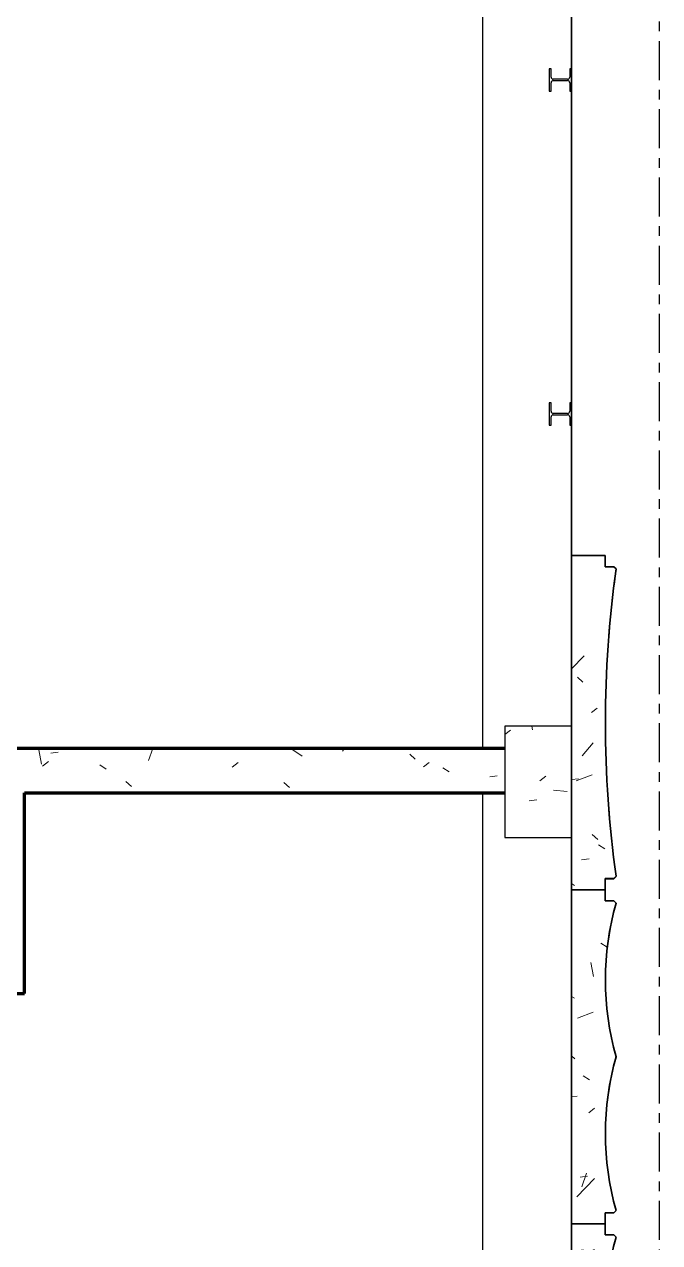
# Model space of a CAD drawing. Header units: millimetres. Extents: x -4391136 to -1798569, y -886572 to -291056.
# Drawn here: x -2732393 to -2729543, y -504168 to -498699 of the extents above; entities that cross this region are included whole.
import ezdxf
from ezdxf.enums import TextEntityAlignment as Align

# ---------------------------------------------------------------- set-up
doc = ezdxf.new("R2010")
doc.units = ezdxf.units.MM
doc.linetypes.add('CENTER', pattern=[50.800000000000004, 31.75, -6.35, 6.35, -6.35])
doc.linetypes.add('TA_GL_000.70000', pattern=[1.925, 0.7, -0.175, 0.175, -0.175, 0.7])
for name, color, linetype in [('000 - 0_SYM_DWG_GRID-BUBBLE_MAIN_COLOR_1', 7, 'Continuous'), ('000 - 0_SYM_DWG_GRIDLINE_MAIN_COLOR_251', 7, 'Continuous'), ('000 - GRID', 7, 'CENTER'), ('_PP-Dim', 7, 'Continuous'), ('Xref-C-1-PP17-AR-2214-01-B$0$A-GLAZ-CURT', 7, 'Continuous'), ('Xref-C-1-PP17-AR-2214-01-B$0$A-Wall', 7, 'Continuous'), ('Xref-C-1-PP17-AR-2214-01-B$0$A-WALL-PATT', 7, 'Continuous'), ('Xref-C-1-PP17-AR-2214-01-B$0$S-BEAM', 7, 'Continuous'), ('Xref-C-1-PP17-AR-2214-01-B$0$S-COLS', 7, 'Continuous'), ('Xref-C-1-PP17-AR-2214-01-B$0$S-COLS-E', 7, 'Continuous'), ('Xref-C-1-PP17-AR-2214-01-B$0$WALL-E', 7, 'Continuous')]:
    doc.layers.add(name, color=color, linetype=linetype)
doc.styles.add('Arial', font='arial.ttf', dxfattribs={"height": 1500})
doc.styles.add('TA', font='', dxfattribs={"height": 4.5})
doc.styles.get('TA').set_extended_font_data('Cordia New')

# ---------------------------------------------------------------- blocks, each defined once
blk = doc.blocks.new('*U1279')
at = {"layer": '000 - 0_SYM_DWG_GRIDLINE_MAIN_COLOR_251', "color": 7, "linetype": 'ByBlock', "ltscale": 5}
blk.add_line((29.9999999999998, 0), (-560.4999999999969, 6.311186212045594e-14), dxfattribs=at)
at = {"color": 7, "style": 'TA', "flags": 1}
blk.add_attdef('LOCATION', (5.999999999999999, -6.000000000000001), '', height=4.5, rotation=270, dxfattribs=at)
at = {"layer": '000 - 0_SYM_DWG_GRID-BUBBLE_MAIN_COLOR_1', "color": 7, "style": 'Arial'}
blk.add_attdef('GRID-HEAD', text='', height=4.000000000000002, rotation=179.9999999999862, dxfattribs=at).set_placement((73.74999998541178, 0), align=Align.MIDDLE_CENTER)
blk = doc.blocks.new('W-1-PP17-ENT2_REV00_20260526-152343_LOPF_MAIN_DIMS')
at = {"layer": '000 - GRID', "color": 7, "linetype": 'TA_GL_000.70000', "xscale": 50.00000000000036, "yscale": 50.00000000000036, "zscale": 50.00000000000036, "rotation": 180}
blk.add_blockref('*U1279', (-26525, -10599.99999999948), dxfattribs=at)
blk = doc.blocks.new('Xref-C-1-PP17-AR-2214-01-B$0$DPA_Curved type B - Curved Type B-V45-ENTRANCE 2 - LOWER ROOF FLOOR PLAN01-flat-1')
at = {"layer": 'Xref-C-1-PP17-AR-2214-01-B$0$A-GLAZ-CURT', "lineweight": 9}
h = blk.add_hatch(dxfattribs=at)
h.set_pattern_fill('ACET-2D-FP_28', angle=90, style=0, pattern_type=2)
h.set_pattern_definition([(49.99999999999999, (2729937.736, 503333.3970000008), (-459.0337474724126, 385.1750482020262), [76.2, -838.2]), (355, (2729937.736, 503333.3970000008), (65.28252745750682, 746.1827032957547), [60.96000000000002, -670.5600000000001]), (100.451, (2729998.464, 503328.0840000007), (-693.3830033246076, -127.8976821547151), [64.76000000000005, -712.3600000000005]), (46.18400000000002, (2729937.736, 503536.5970000007), (-648.57248621923, 622.3064181256742), [114.3, -1257.299999999999]), (96.63599999999998, (2730028.096000001, 503522.5830000007), (-1050.534318683824, -122.2199233656637), [97.14000000000117, -1068.540000000013]), (351.184, (2729937.736, 503536.5970000007), (172.1971373415032, 1110.274966525139), [91.44000000000007, -1005.840000000001]), (21.00000000000002, (2730039.336000001, 503485.7970000007), (-214.7433929342338, 559.4256646482162), [76.20000000000027, -838.2000000000031]), (326, (2730039.336000001, 503485.7970000007), (418.8539380654042, 620.9765000836201), [60.95999999999974, -670.559999999997]), (71.45100000000002, (2730089.874, 503451.7080000007), (-668.4524660190125, 224.2969172171013), [64.75999999999986, -712.3599999999984]), (37.50000000000001, (2729937.736, 503333.3970000008), (-158.7692420154775, 206.9121046213362), [33.528, -628.904, 33.528, -1320.292]), (37.50000000000001, (2729937.736, 503333.3970000008), (-158.7692420154775, 206.9121046213362), [-695.96, -647.192, 33.528, -639.572]), (7.499999999999995, (2729937.736, 503333.3970000008), (-47.30360574389218, 359.3065578758988), [33.52799999999999, -354.5839999999999, 33.52799999999999, -870.204]), (7.499999999999995, (2729937.736, 503333.3970000008), (-47.30360574389218, 359.3065578758988), [-421.64, -613.6639999999999, 33.52799999999999, -223.012]), (327.5, (2729711.168000001, 503333.3970000008), (146.1911639370438, 229.474161533996), [33.52800000000036, -220.4720000000024, -1844.04000000002]), (327.5, (2729711.168000001, 503333.3970000008), (146.1911639370438, 229.474161533996), [-254.0000000000028, 33.52800000000036, -758.9520000000082, -1051.560000000011]), (327.5, (2729711.168000001, 503333.3970000008), (146.1911639370438, 229.474161533996), [-1046.480000000011, 33.52800000000036, -1018.032000000011]), (317.5, (2729609.568, 503333.3970000008), (321.0978918266118, 350.4168590258025), [33.52799999999964, -296.6719999999968, 33.52799999999964, -1239.519999999987]), (317.5, (2729609.568, 503333.3970000008), (321.0978918266118, 350.4168590258025), [-363.7279999999961, -492.7599999999947, 33.52799999999964, -713.2319999999922])])
h.paths.add_polyline_path([(-3.259629011154175e-09, -671.488426612399), (-3.259629011154175e-09, -750.0000001529115), (149.9999999967404, -750.0000001529115), (149.9999999967404, -700.0000001529697), (189.999999997206, -700.0000001529697), (199.999999997206, -690.0000001530279), (173.1051923334599, -576.677522799524), (156.8743433556519, -461.3437719100621), (151.4483587355353, -345.0000000798609), (156.8743433412164, -228.6562282490777), (173.2759108911268, -112.603146939131), (199.9999999529682, -6.402842700481415e-10), (173.1051923055202, 113.3224773565307), (156.8743433435448, 228.6562282480299), (151.4483587383293, 345.0000000788714), (156.8743433584459, 461.3437719088979), (173.2759108911268, 577.3968530856073), (199.999999997206, 690.0000001520966), (189.999999997206, 700.0000001521548), (149.9999999967404, 700.0000001521548), (149.9999999967404, 750.0000001518638), (-3.259629011154175e-09, 750.0000001518638)])
at = {"layer": 'Xref-C-1-PP17-AR-2214-01-B$0$A-GLAZ-CURT', "color": 7, "lineweight": 35}
for p, q in [((150, 750.0000001523877), (0, 750.0000001523877)), ((0, 750.0000001523877), (0, -750.0000001523877)), ((150, 700.0000001526787), (150, 750.0000001523877)), ((190, 700.0000001526787), (150, 700.0000001526787)), ((200, 690.0000001526205), (190, 700.0000001526787)), ((150, -750.0000001523877), (150, -700.0000001524459)), ((150, -700.0000001524459), (190, -700.0000001524459)), ((190, -700.0000001524459), (200, -690.0000001525041)), ((0, -750.0000001523877), (150, -750.0000001523877))]:
    blk.add_line(p, q, dxfattribs=at)
for centre, radius, start, end in [((1401.480889340397, 344.9999999998836), 1250.032530598756, 163.9788116621144, 196.0211883314746), ((1401.480889263563, -344.9999999998836), 1250.032530524975, 163.9788116685254, 196.0211883410912)]:
    blk.add_arc(centre, radius, start, end, dxfattribs=at)
blk = doc.blocks.new('Xref-C-1-PP17-AR-2214-01-B$0$ACM_STR_COLN_Precast- Rectangular Column - 300x500-29835394-ENTRANCE 2 - LOWER ROOF FLOOR PLAN01-flat-1')
at = {"layer": 'Xref-C-1-PP17-AR-2214-01-B$0$S-COLS-E', "lineweight": 9}
h = blk.add_hatch(dxfattribs=at)
h.set_pattern_fill('ACET-2D-FP_50', style=0, pattern_type=2)
h.set_pattern_definition([(49.99999999999999, (2730087.727, 502148.947), (-459.0337474724126, 385.1750482020263), [76.2, -838.2]), (355, (2730087.727, 502148.947), (65.2825274575068, 746.1827032957545), [60.96, -670.56]), (100.451, (2730148.455, 502143.634), (-693.3830033246074, -127.8976821547151), [64.76000000000003, -712.3600000000004]), (46.184, (2730087.727, 502352.1470000001), (-648.5724862192296, 622.3064181256746), [114.3, -1257.299999999999]), (96.63599999999998, (2730178.087, 502338.133), (-1050.534318683824, -122.2199233656631), [97.14000000000112, -1068.540000000012]), (351.184, (2730087.727, 502352.1470000001), (172.1971373415032, 1110.274966525139), [91.44000000000005, -1005.840000000001]), (21, (2730189.327, 502301.347), (-214.7433929342337, 559.4256646482164), [76.20000000000026, -838.2000000000029]), (326, (2730189.327, 502301.347), (418.8539380654042, 620.9765000836203), [60.95999999999972, -670.5599999999969]), (71.45100000000001, (2730239.865, 502267.258), (-668.4524660190125, 224.2969172171013), [64.75999999999985, -712.3599999999983]), (37.50000000000001, (2730087.727, 502148.947), (-158.7692420154774, 206.9121046213362), [33.528, -628.904, 33.528, -1320.292]), (37.50000000000001, (2730087.727, 502148.947), (-158.7692420154774, 206.9121046213362), [-695.96, -647.192, 33.528, -639.572]), (7.499999999999999, (2730087.727, 502148.947), (-47.30360574389223, 359.3065578758984), [33.528, -354.584, 33.528, -870.204]), (7.499999999999999, (2730087.727, 502148.947), (-47.30360574389223, 359.3065578758984), [-421.64, -613.664, 33.528, -223.012]), (327.5, (2729861.159, 502148.947), (146.1911639370438, 229.474161533996), [33.52800000000035, -220.4720000000024, 33.52800000000035, -1810.512000000019]), (327.5, (2729861.159, 502148.947), (146.1911639370438, 229.474161533996), [-287.5280000000031, -758.9520000000081, 33.52800000000035, -1018.032000000011]), (317.5, (2729759.559, 502148.947), (321.0978918266117, 350.4168590258024), [33.52799999999964, -296.6719999999968, 33.52799999999964, -1239.519999999987]), (317.5, (2729759.559, 502148.947), (321.0978918266117, 350.4168590258024), [-363.7279999999961, -492.7599999999948, 33.52799999999964, -713.2319999999924])])
h.paths.add_polyline_path([(-150.000000002794, -190.0000000005239), (-150.000000002794, -200.0000000005239), (149.999999997206, -200.0000000005239), (149.999999997206, 299.9999999994761), (-150.000000002794, 299.9999999994761)])
at = {"layer": 'Xref-C-1-PP17-AR-2214-01-B$0$S-COLS', "color": 7}
for p, q in [((150, 300), (-150, 300)), ((-150, 300), (-150, 290)), ((-150, 290), (-150, -190)), ((150, 290), (150, 300)), ((150, -190), (150, 290)), ((-150, -190), (-150, -200)), ((-150, -200), (150, -200)), ((150, -200), (150, -190))]:
    blk.add_line(p, q, dxfattribs=at)
blk = doc.blocks.new('Xref-C-1-PP17-AR-2214-01-B$0$H-Wide Flange-Column - H100x100x17_2-V94-ENTRANCE 2 - LOWER ROOF FLOOR PLAN01-flat-1')
at = {"layer": 'Xref-C-1-PP17-AR-2214-01-B$0$S-COLS', "color": 7}
for p, q in [((-42, 50), (-50, 50)), ((-50, 50), (-50, -50)), ((-42, 13), (-42, 50)), ((32, 3), (-32, 3)), ((50, 50), (42, 50)), ((42, 50), (42, 13)), ((50, -50), (50, 50)), ((-50, -50), (-42, -50)), ((-42, -50), (-42, -13)), ((-32, -3), (32, -3)), ((42, -13), (42, -50)), ((42, -50), (50, -50))]:
    blk.add_line(p, q, dxfattribs=at)
for centre, radius, start, end in [((-32, 13), 9.99999999999999, 180, 270), ((32, 13), 10.00000000000001, 270, 0), ((-32, -13), 10.00000000000001, 90, 180), ((32, -13), 9.99999999999999, 0, 90)]:
    blk.add_arc(centre, radius, start, end, dxfattribs=at)
blk = doc.blocks.new('Xref-C-1-PP17-AR-2214-01-B$0$H-Wide Flange-Column - H100x100x17_2-V93-ENTRANCE 2 - LOWER ROOF FLOOR PLAN01-flat-1')
at = {"layer": 'Xref-C-1-PP17-AR-2214-01-B$0$S-COLS', "color": 7}
for p, q in [((-42, 50), (-50, 50)), ((-50, 50), (-50, -50)), ((-42, 13), (-42, 50)), ((32, 3), (-32, 3)), ((50, 50), (42, 50)), ((42, 50), (42, 13)), ((50, -50), (50, 50)), ((-50, -50), (-42, -50)), ((-42, -50), (-42, -13)), ((-32, -3), (32, -3)), ((42, -13), (42, -50)), ((42, -50), (50, -50))]:
    blk.add_line(p, q, dxfattribs=at)
for centre, radius, start, end in [((-32, 13), 9.99999999999999, 180, 270), ((32, 13), 10.00000000000001, 270, 0), ((-32, -13), 10.00000000000001, 90, 180), ((32, -13), 9.99999999999999, 0, 90)]:
    blk.add_arc(centre, radius, start, end, dxfattribs=at)
blk = doc.blocks.new('Xref-C-1-PP17-AR-2214-01-B$0$DPA_Curved type B - Curved Type B-V35-ENTRANCE 2 - LOWER ROOF FLOOR PLAN01-flat-1')
at = {"layer": 'Xref-C-1-PP17-AR-2214-01-B$0$A-GLAZ-CURT', "color": 7}
for p, q in [((0, 750.0000001523877), (0, -750.0000001523877)), ((0, -750.0000001523877), (0, 750.0000001523877)), ((150, 700.5497543978272), (150, 750.0000001523877)), ((150, 750.0000001523877), (150, 700.5497543978272)), ((150, -750.0000001523877), (150, -700.0000001524459)), ((150, -700.0000001524459), (190, -700.0000001524459)), ((190, -700.0000001524459), (150, -700.0000001524459)), ((150, -700.0000001524459), (150, -750.0000001523877)), ((190, -700.0000001524459), (200, -690.0000001524459)), ((200, -690.0000001524459), (190, -700.0000001524459))]:
    blk.add_line(p, q, dxfattribs=at)
for centre, radius, start, end in [((1401.480889340397, 344.9999999998836), 1250.032530598756, 163.9788116621144, 179.9747652516491), ((1401.480889340397, 344.9999999998836), 1250.032530598756, 163.9788116621144, 169.2853088602463), ((1401.480889340397, 344.9999999998836), 1250.032530598756, 169.3192077678511, 179.9747652516491), ((1401.480889340397, 344.9999999998836), 1250.032530598756, 179.9999999966649, 185.3151613613898), ((1401.480889340397, 344.9999999998836), 1250.032530598755, 179.9999999966649, 185.3151613613898), ((1401.480889263563, -344.9999999998836), 1250.032530524976, 163.9788116685254, 179.9747652583192), ((1401.480889263563, -344.9999999998836), 1250.032530524975, 163.9788116685254, 169.2853088602463), ((1401.480889263563, -344.9999999998836), 1250.032530524975, 169.3192077744056, 179.9747652583192), ((1401.480889263563, -344.9999999998836), 1250.032530524975, 180.0000000033351, 185.3151613713519), ((1401.480889263563, -344.9999999998836), 1250.032530524975, 180.0000000033351, 185.3151613713519)]:
    blk.add_arc(centre, radius, start, end, dxfattribs=at)
blk = doc.blocks.new('Xref-C-1-PP17-AR-2214-01-B$0$DPA_Curved type A - Curved Type A-V34-ENTRANCE 2 - LOWER ROOF FLOOR PLAN01-flat-1')
at = {"layer": 'Xref-C-1-PP17-AR-2214-01-B$0$A-GLAZ-CURT', "color": 7}
for p, q in [((0, 750.0000001523877), (0, -750.0000001523877)), ((0, -750.0000001523877), (0, 750.0000001523877)), ((150.0000000004657, 700.5497543982347), (150.0000000004657, 750.0000001523877)), ((150.0000000004657, 750.0000001523877), (150.0000000004657, 700.5497543982347)), ((150.0000000004657, -750.0000001523877), (150.0000000004657, -700.0000001520966)), ((150.0000000004657, -700.0000001520966), (190.0000000004657, -700.0000001520966)), ((190.0000000004657, -700.0000001520966), (150.0000000004657, -700.0000001520966)), ((150.0000000004657, -700.0000001520966), (150.0000000004657, -750.0000001523877)), ((190.0000000004657, -700.0000001520966), (200.0000000004657, -690.0000001542503)), ((200.0000000004657, -690.0000001542503), (190.0000000004657, -700.0000001520966))]:
    blk.add_line(p, q, dxfattribs=at)
for radius, start, end in [(4928.75781346165, 171.9524601037302, 177.311079546237), (4928.757813461648, 171.9524601037302, 177.311079546237), (4928.757813461649, 177.3174867018749, 179.9936068862288), (4928.757813461649, 177.3174867018749, 179.9936068862288), (4928.75781346165, 180, 182.676120185969), (4928.757813461644, 180, 182.676120185969), (4928.757813461649, 182.6825132981251, 185.3586194412788), (4928.757813461649, 182.6825132981251, 185.3586194412788)]:
    blk.add_arc((5080.220649064053, -4.656612873077393e-10), radius, start, end, dxfattribs=at)
blk = doc.blocks.new('Xref-C-1-PP17-AR-2214-01-B$0$DPA_Curved type A - Curved Type A-V14-ENTRANCE 2 - LOWER ROOF FLOOR PLAN01-flat-1')
at = {"layer": 'Xref-C-1-PP17-AR-2214-01-B$0$A-GLAZ-CURT', "lineweight": 9}
h = blk.add_hatch(dxfattribs=at)
h.set_pattern_fill('ACET-2D-FP_15', angle=90, style=0, pattern_type=2)
h.set_pattern_definition([(49.99999999999999, (2729937.736, 501833.3970000008), (-459.0337474724126, 385.1750482020262), [76.2, -838.2]), (355, (2729937.736, 501833.3970000008), (65.28252745750682, 746.1827032957547), [60.96000000000002, -670.5600000000001]), (100.451, (2729998.464, 501828.0840000007), (-693.3830033246076, -127.8976821547151), [64.76000000000005, -712.3600000000005]), (46.18400000000002, (2729937.736, 502036.5970000007), (-648.57248621923, 622.3064181256742), [114.3, -1257.299999999999]), (96.63599999999998, (2730028.096000001, 502022.5830000007), (-1050.534318683824, -122.2199233656637), [97.14000000000117, -1068.540000000013]), (351.184, (2729937.736, 502036.5970000007), (172.1971373415032, 1110.274966525139), [91.44000000000007, -1005.840000000001]), (21.00000000000002, (2730039.336000001, 501985.7970000007), (-214.7433929342338, 559.4256646482162), [76.20000000000027, -838.2000000000031]), (326, (2730039.336000001, 501985.7970000007), (418.8539380654042, 620.9765000836201), [60.95999999999974, -670.559999999997]), (71.45100000000002, (2730089.874, 501951.7080000007), (-668.4524660190125, 224.2969172171013), [64.75999999999986, -712.3599999999984]), (37.50000000000001, (2729937.736, 501833.3970000008), (-158.7692420154775, 206.9121046213362), [33.528, -628.904, 33.528, -1320.292]), (37.50000000000001, (2729937.736, 501833.3970000008), (-158.7692420154775, 206.9121046213362), [-695.96, -647.192, 33.528, -639.572]), (7.499999999999995, (2729937.736, 501833.3970000008), (-47.30360574389218, 359.3065578758988), [33.52799999999999, -354.5839999999999, 33.52799999999999, -870.204]), (7.499999999999995, (2729937.736, 501833.3970000008), (-47.30360574389218, 359.3065578758988), [-421.64, -613.6639999999999, 33.52799999999999, -223.012]), (327.5, (2729711.168000001, 501833.3970000008), (146.1911639370438, 229.474161533996), [33.52800000000036, -220.4720000000024, -1844.04000000002]), (327.5, (2729711.168000001, 501833.3970000008), (146.1911639370438, 229.474161533996), [-254.0000000000028, 33.52800000000036, -758.9520000000082, -1051.560000000011]), (327.5, (2729711.168000001, 501833.3970000008), (146.1911639370438, 229.474161533996), [-1046.480000000011, 33.52800000000036, -1018.032000000011]), (317.5, (2729609.568, 501833.3970000008), (321.0978918266118, 350.4168590258025), [33.52799999999964, -296.6719999999968, 33.52799999999964, -1239.519999999987]), (317.5, (2729609.568, 501833.3970000008), (321.0978918266118, 350.4168590258025), [-363.7279999999961, -492.7599999999947, 33.52799999999964, -713.2319999999922])])
h.paths.add_polyline_path([(-3.259629011154175e-09, -750.0000001529115), (149.9999999967404, -750.0000001529115), (149.9999999967404, -700.0000001526205), (189.999999997206, -700.0000001526205), (199.999999997206, -690.0000001547742), (173.0546247502789, -460.8418314472074), (156.8637420292944, -230.6736867153668), (151.462835598737, -1.164153218269348e-09), (156.8637420292944, 230.6736867130967), (173.2759108911268, 462.7237694916548), (199.999999997206, 690.0000001525041), (189.999999997206, 700.0000001525041), (149.9999999967404, 700.0000001525041), (149.9999999967404, 750.0000001518638), (-3.259629011154175e-09, 750.0000001518638)])
at = {"layer": 'Xref-C-1-PP17-AR-2214-01-B$0$A-GLAZ-CURT', "color": 7, "lineweight": 35}
for p, q in [((150, 750.0000001523877), (0, 750.0000001523877)), ((0, 750.0000001523877), (0, -750.0000001523877)), ((150, 700.0000001530279), (150, 750.0000001523877)), ((190, 700.0000001530279), (150, 700.0000001530279)), ((200, 690.0000001530279), (190, 700.0000001530279)), ((150, -750.0000001523877), (150, -700.0000001520966)), ((150, -700.0000001520966), (190, -700.0000001520966)), ((190, -700.0000001520966), (200, -690.0000001543085)), ((0, -750.0000001523877), (150, -750.0000001523877))]:
    blk.add_line(p, q, dxfattribs=at)
blk.add_arc((5080.220649064053, -4.656612873077393e-10), 4928.757813461648, 171.9524601037302, 188.0475398962698, dxfattribs=at)
blk = doc.blocks.new('Xref-C-1-PP17-AR-2214-01-B$0$DPA_Curved type B - Curved Type B-31237759-ENTRANCE 2 - LOWER ROOF FLOOR PLAN01-flat-1')
at = {"layer": 'Xref-C-1-PP17-AR-2214-01-B$0$A-GLAZ-CURT', "lineweight": 9}
h = blk.add_hatch(dxfattribs=at)
h.set_pattern_fill('ACET-2D-FP_14', angle=90, style=0, pattern_type=2)
h.set_pattern_definition([(49.99999999999999, (2729937.736, 504833.3970000008), (-459.0337474724126, 385.1750482020262), [76.2, -838.2]), (355, (2729937.736, 504833.3970000008), (65.28252745750682, 746.1827032957547), [60.96000000000002, -670.5600000000001]), (100.451, (2729998.464, 504828.0840000007), (-693.3830033246076, -127.8976821547151), [64.76000000000005, -712.3600000000005]), (46.18400000000002, (2729937.736, 505036.5970000007), (-648.57248621923, 622.3064181256742), [114.3, -1257.299999999999]), (96.63599999999998, (2730028.096000001, 505022.5830000007), (-1050.534318683824, -122.2199233656637), [97.14000000000117, -1068.540000000013]), (351.184, (2729937.736, 505036.5970000007), (172.1971373415032, 1110.274966525139), [91.44000000000007, -1005.840000000001]), (21.00000000000002, (2730039.336000001, 504985.7970000007), (-214.7433929342338, 559.4256646482162), [76.20000000000027, -838.2000000000031]), (326, (2730039.336000001, 504985.7970000007), (418.8539380654042, 620.9765000836201), [60.95999999999974, -670.559999999997]), (71.45100000000002, (2730089.874, 504951.7080000007), (-668.4524660190125, 224.2969172171013), [64.75999999999986, -712.3599999999984]), (37.50000000000001, (2729937.736, 504833.3970000008), (-158.7692420154775, 206.9121046213362), [33.528, -628.904, 33.528, -1320.292]), (37.50000000000001, (2729937.736, 504833.3970000008), (-158.7692420154775, 206.9121046213362), [-695.96, -647.192, 33.528, -639.572]), (7.499999999999995, (2729937.736, 504833.3970000008), (-47.30360574389218, 359.3065578758988), [33.52799999999999, -354.5839999999999, 33.52799999999999, -870.204]), (7.499999999999995, (2729937.736, 504833.3970000008), (-47.30360574389218, 359.3065578758988), [-421.64, -613.6639999999999, 33.52799999999999, -223.012]), (327.5, (2729711.168000001, 504833.3970000008), (146.1911639370438, 229.474161533996), [33.52800000000036, -220.4720000000024, -1844.04000000002]), (327.5, (2729711.168000001, 504833.3970000008), (146.1911639370438, 229.474161533996), [-254.0000000000028, 33.52800000000036, -758.9520000000082, -1051.560000000011]), (327.5, (2729711.168000001, 504833.3970000008), (146.1911639370438, 229.474161533996), [-1046.480000000011, 33.52800000000036, -1018.032000000011]), (317.5, (2729609.568, 504833.3970000008), (321.0978918266118, 350.4168590258025), [33.52799999999964, -296.6719999999968, 33.52799999999964, -1239.519999999987]), (317.5, (2729609.568, 504833.3970000008), (321.0978918266118, 350.4168590258025), [-363.7279999999961, -492.7599999999947, 33.52799999999964, -713.2319999999922])])
h.paths.add_polyline_path([(-3.259629011154175e-09, -750.0000001529115), (149.9999999967404, -750.0000001529115), (149.9999999967404, -700.0000001529697), (189.999999997206, -700.0000001529697), (199.999999997206, -690.0000001530279), (173.1051923334599, -576.677522799524), (156.8743433556519, -461.3437719100621), (151.4483587355353, -345.0000000798609), (156.8743433412164, -228.6562282490777), (173.2759108911268, -112.603146939131), (199.9999999529682, -6.402842700481415e-10), (173.1051923055202, 113.3224773565307), (156.8743433435448, 228.6562282480299), (151.4483587383293, 345.0000000788714), (156.8743433584459, 461.3437719088979), (173.2759108911268, 577.3968530856073), (199.999999997206, 690.0000001520966), (189.999999997206, 700.0000001521548), (149.9999999967404, 700.0000001521548), (149.9999999967404, 750.0000001518638), (-3.259629011154175e-09, 750.0000001518638)])
at = {"layer": 'Xref-C-1-PP17-AR-2214-01-B$0$A-GLAZ-CURT', "color": 7, "lineweight": 35}
for p, q in [((150, 750.0000001523877), (0, 750.0000001523877)), ((0, 750.0000001523877), (0, -750.0000001523877)), ((150, 700.0000001526787), (150, 750.0000001523877)), ((190, 700.0000001526787), (150, 700.0000001526787)), ((200, 690.0000001526205), (190, 700.0000001526787)), ((150, -750.0000001523877), (150, -700.0000001524459)), ((150, -700.0000001524459), (190, -700.0000001524459)), ((190, -700.0000001524459), (200, -690.0000001525041)), ((0, -750.0000001523877), (150, -750.0000001523877))]:
    blk.add_line(p, q, dxfattribs=at)
for centre, radius, start, end in [((1401.480889340397, 344.9999999998836), 1250.032530598756, 163.9788116621144, 196.0211883314746), ((1401.480889263563, -344.9999999998836), 1250.032530524975, 163.9788116685254, 196.0211883410912)]:
    blk.add_arc(centre, radius, start, end, dxfattribs=at)
blk = doc.blocks.new('W-1-PP17-ENT2_REV00_20260526-152612_EX_LOPF-1')
at = {"layer": 'Xref-C-1-PP17-AR-2214-01-B$0$A-WALL-PATT', "lineweight": 9}
h = blk.add_hatch(dxfattribs=at)
h.set_pattern_fill('ACET-2D-FP_6', angle=-39.99999999997265, style=0, pattern_type=2)
h.set_pattern_definition([(140.0000000000273, (-5300.000273352955, -7452.49991474679), (-385.17504819663, -459.0337474662813), [76.2000000016863, -838.2000000185496]), (85.00000000002728, (-5300.000273352955, -7452.49991474679), (-746.182703292987, 65.28252745699113), [60.95999998934607, -670.5599998828066]), (190.4510000000273, (-5294.686775229871, -7391.771650662238), (127.8976821521067, -693.3830033084379), [64.75999999792225, -712.3599999771448]), (136.1840000000273, (-5503.19981222041, -7452.499724316935), (-622.306418101827, -648.5724861947823), [114.3000000090041, -1257.300000099045]), (186.6360000000273, (-5489.186372125987, -7362.140300709347), (122.2199233644646, -1050.534318669234), [97.13999999808287, -1068.539999978911]), (81.18400000002735, (-5503.19981222041, -7452.499724316935), (-1110.274966523866, 172.1971373409029), [91.44000001127148, -1005.840000123987]), (111.0000000000273, (-5452.400153682567, -7350.900385513029), (-559.4256646492287, -214.7433929350229), [76.20000000026224, -838.2000000028846]), (56.00000000002737, (-5452.400153682567, -7350.900385513029), (-620.9765001018534, 418.8539380771107), [60.96000000798914, -670.5600000878804]), (161.4510000000273, (-5418.311747249216, -7300.362332455406), (-224.2969171917646, -668.4524659444579), [64.76000000175955, -712.360000019355]), (127.5000000000273, (-5300.000273352955, -7452.49991474679), (-206.9121046008077, -158.7692419998349), [33.52799999595497, -628.9039999241251, 33.52799999595497, -1320.291999840712]), (127.5000000000273, (-5300.000273352955, -7452.49991474679), (-206.9121046008077, -158.7692419998349), [-695.959999916035, -647.1919999219186, 33.52799999595497, -639.571999922838]), (97.50000000002731, (-5300.000273352955, -7452.49991474679), (-359.3065578895622, -47.30360574601231), [33.52800000462985, -354.5840000489642, 33.52800000462985, -870.2040001201657]), (97.50000000002731, (-5300.000273352955, -7452.49991474679), (-359.3065578895622, -47.30360574601231), [-421.6400000582239, -613.6640000847402, 33.52800000462985, -223.0120000307955]), (57.50000000002731, (-5300.000251204241, -7679.067727875954), (-229.4741615089589, 146.1911639207974), [33.52800000332779, -220.4720000218828, -1844.040000183029]), (57.50000000002731, (-5300.000251204241, -7679.067727875954), (-229.4741615089589, 146.1911639207974), [-254.0000000252106, 33.52800000332779, -758.9520000753291, -1051.560000104372]), (57.50000000002731, (-5300.000251204241, -7679.067727875954), (-229.4741615089589, 146.1911639207974), [-1046.480000103867, 33.52800000332779, -1018.032000101044]), (47.50000000002732, (-5299.999580374919, -7780.668140097114), (-350.416859014542, 321.097891815938), [33.52800000205954, -296.6720000182238, 33.52800000205954, -1239.52000007614]), (47.50000000002732, (-5299.999580374919, -7780.668140097114), (-350.416859014542, 321.097891815938), [-363.7280000223428, -492.7600000302689, 33.52800000205954, -713.2320000438118])])
h.paths.add_polyline_path([(-5500.000000002328, -9752.170847279544), (-5500.000000002328, -9905.01763978327), (-5300.000000002328, -9905.01763978327), (-5300.000000002328, -4899.999999996799), (-5500.000000002328, -4899.999999996799)])
at = {"layer": 'Xref-C-1-PP17-AR-2214-01-B$0$A-Wall', "color": 7, "lineweight": 70}
for p, q in [((-6400.000000001863, -4899.999999999593), (-6400.000000001863, -7749.999999999593)), ((-5300.000000001863, -9905.017639786063), (-5300.000000001863, -5750.000000000058)), ((-6400.000000001863, -7749.999999999593), (-5500.000000001863, -7749.999999999593)), ((-5500.000000001863, -7749.999999999593), (-5500.000000001863, -9905.017639786063))]:
    blk.add_line(p, q, dxfattribs=at)
at = {"layer": 'Xref-C-1-PP17-AR-2214-01-B$0$S-BEAM', "color": 7}
for p, q in [((-5500.000000001863, -9805.017639786063), (-7900.000000003725, -9805.017639786063)), ((-729.9999965955503, -9805.017639786063), (-5300.000000001863, -9805.017639786063)), ((-19234.99999829847, -10205.01763978606), (470.0000017015263, -10205.01763978606))]:
    blk.add_line(p, q, dxfattribs=at)
at = {"layer": 'Xref-C-1-PP17-AR-2214-01-B$0$WALL-E', "color": 7}
blk.add_line((970.0000017015263, -10204.99999999866), (-13434.99999984959, -10204.99999999866), dxfattribs=at)
at = {"color": 7, "rotation": 270}
for name, p in [('Xref-C-1-PP17-AR-2214-01-B$0$ACM_STR_COLN_Precast- Rectangular Column - 300x500-29835394-ENTRANCE 2 - LOWER ROOF FLOOR PLAN01-flat-1', (-5499.999998298474, -10055.01763978606)), ('Xref-C-1-PP17-AR-2214-01-B$0$H-Wide Flange-Column - H100x100x17_2-V93-ENTRANCE 2 - LOWER ROOF FLOOR PLAN01-flat-1', (-3799.450246063992, -10155.0088198926)), ('Xref-C-1-PP17-AR-2214-01-B$0$H-Wide Flange-Column - H100x100x17_2-V94-ENTRANCE 2 - LOWER ROOF FLOOR PLAN01-flat-1', (-2299.450246216264, -10155.0088198926)), ('Xref-C-1-PP17-AR-2214-01-B$0$DPA_Curved type B - Curved Type B-31237759-ENTRANCE 2 - LOWER ROOF FLOOR PLAN01-flat-1', (-8184.450245452113, -10205.0088198926)), ('Xref-C-1-PP17-AR-2214-01-B$0$DPA_Curved type B - Curved Type B-V35-ENTRANCE 2 - LOWER ROOF FLOOR PLAN01-flat-1', (-6684.999999696855, -10205.0088198926)), ('Xref-C-1-PP17-AR-2214-01-B$0$DPA_Curved type B - Curved Type B-V45-ENTRANCE 2 - LOWER ROOF FLOOR PLAN01-flat-1', (-6684.450245452113, -10205.0088198926)), ('Xref-C-1-PP17-AR-2214-01-B$0$DPA_Curved type A - Curved Type A-V34-ENTRANCE 2 - LOWER ROOF FLOOR PLAN01-flat-1', (-5184.999999696855, -10205.0088198926)), ('Xref-C-1-PP17-AR-2214-01-B$0$DPA_Curved type A - Curved Type A-V14-ENTRANCE 2 - LOWER ROOF FLOOR PLAN01-flat-1', (-5184.450245451648, -10205.0088198926))]:
    blk.add_blockref(name, p, dxfattribs=at)

msp = doc.modelspace()

# ---------------------------------------------------------------- block references
at = {"layer": '_PP-Dim', "color": 7, "rotation": 90}
msp.add_blockref('W-1-PP17-ENT2_REV00_20260526-152343_LOPF_MAIN_DIMS', (-2740142.744708746, -496648.9466707953), dxfattribs=at)

# ---------------------------------------------------------------- next in the draw order: block references
msp.add_blockref('W-1-PP17-ENT2_REV00_20260526-152612_EX_LOPF-1', (-2740142.744708746, -496648.9466707953), dxfattribs=at)

doc.saveas('drawing.dxf')
